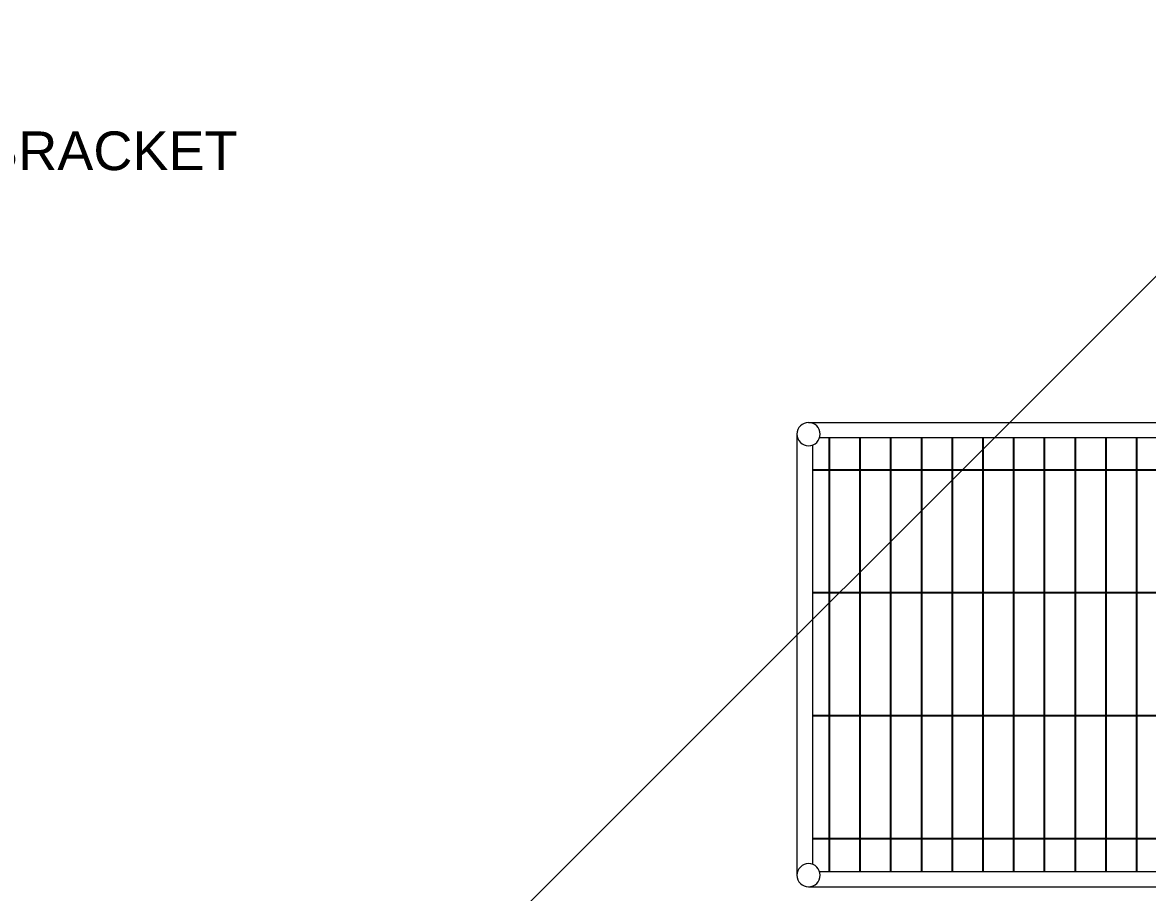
# Model space of a CAD drawing. Header units: millimetres. Extents: x -159872 to 386485, y -250577 to 158966.
# Drawn here: x 369679 to 371132, y 15946 to 17070 of the extents above; entities that cross this region are included whole.
import ezdxf

# ---------------------------------------------------------------- set-up
doc = ezdxf.new("R2010")
doc.units = ezdxf.units.MM
doc.layers.add('LDS-equipment-kitchen equipment', color=3, linetype='Continuous', lineweight=13)
doc.layers.add('LDS-equipment-kitchen equipment_Hatch', color=7, linetype='Continuous', lineweight=5)
doc.styles.add('Arial', font='Arial.ttf')

# ---------------------------------------------------------------- blocks, each defined once
blk = doc.blocks.new('Group-328')
at = {"layer": 'LDS-equipment-kitchen equipment_Hatch', "linetype": 'Continuous', "lineweight": 25}
h = blk.add_hatch(dxfattribs=at)
h.set_pattern_fill('GRATE', style=0, pattern_type=2)
h.set_pattern_definition([(-90.00001, (-5e-05, 300), (39.6875, -7e-06), []), (-1e-05, (-5e-05, 300), (3e-05, 158.75), [])])
edge = h.paths.add_edge_path()
edge.add_arc((310490.5, 52996.1), 15, 199.4712, 250.5288, ccw=False)
edge.add_line((310476.3, 52991.1), (310034.6, 52991.1))
edge.add_arc((310020.5, 52996.1), 15, 289.4712, 340.5288, ccw=False)
edge.add_line((310025.5, 52981.9), (310025.5, 52440.2))
edge.add_arc((310020.5, 52426.1), 15, 19.4712, 70.5288, ccw=False)
edge.add_line((310034.6, 52431.1), (310476.3, 52431.1))
edge.add_arc((310490.5, 52426.1), 15, 109.4712, 160.5288, ccw=False)
edge.add_line((310485.5, 52440.2), (310485.5, 52981.9))
at = {"layer": 'LDS-equipment-kitchen equipment'}
for p, q in [((310020.5, 53011.1), (310490.5, 53011.1)), ((310005.5, 52996.1), (310005.5, 52426.1)), ((310476.3, 52991.1), (310034.6, 52991.1)), ((310505.5, 52426.1), (310505.5, 52996.1)), ((310025.5, 52981.9), (310025.5, 52440.2)), ((310485.5, 52440.2), (310485.5, 52981.9)), ((310034.6, 52431.1), (310476.3, 52431.1)), ((310020.5, 52411.1), (310490.5, 52411.1))]:
    blk.add_line(p, q, dxfattribs=at)
for centre, start, end in [((310020.5, 52996.1), 180, 90), ((310020.5, 52996.1), 90, 180), ((310490.5, 52996.1), 90, 0), ((310490.5, 52996.1), 0, 90), ((310020.5, 52426.1), 270, 180), ((310490.5, 52426.1), 0, 270), ((310020.5, 52426.1), 180, 270), ((310490.5, 52426.1), 270, 0)]:
    blk.add_arc(centre, 15, start, end, dxfattribs=at)
blk = doc.blocks.new('Group-338')
at = {"layer": 'LDS-equipment-kitchen equipment'}
blk.add_blockref('Group-328', (0, 0), dxfattribs=at)
at = {"layer": 'LDS-equipment-kitchen equipment', "color": 7, "insert": (308774.7, 53387.2), "char_height": 50, "width": 752.763, "attachment_point": 1, "line_spacing_factor": 1.004016, "style": 'Arial'}
blk.add_mtext('MOP BRACKET', dxfattribs=at)

msp = doc.modelspace()

# ---------------------------------------------------------------- linework, layer by layer
at = {"layer": 'LDS-equipment-kitchen equipment', "linetype": 'Continuous'}
msp.add_line((381000, 26600), (350384.07392, -4015.92608), dxfattribs=at)

# ---------------------------------------------------------------- block references
at = {"layer": 'LDS-equipment-kitchen equipment', "color": 7}
msp.add_blockref('Group-338', (60673.51323, -36457.51522), dxfattribs=at)

doc.saveas('drawing.dxf')
